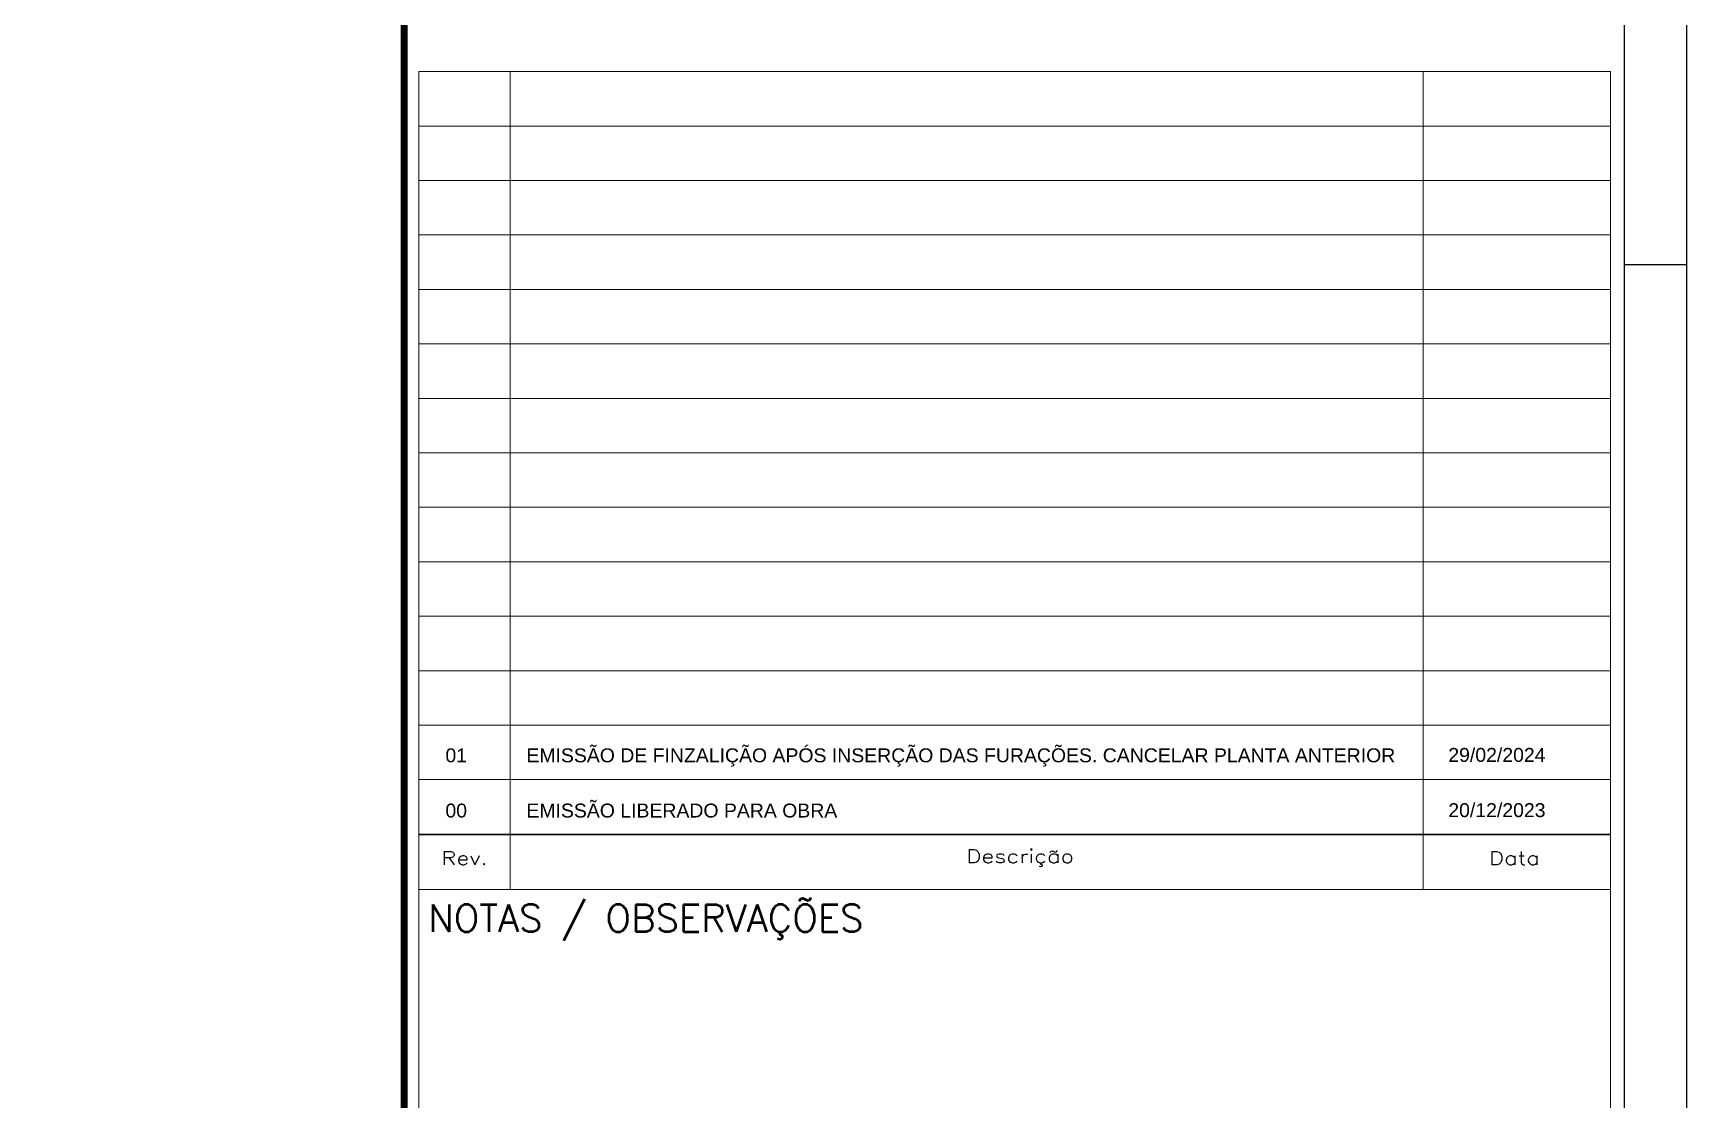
# Model space of a CAD drawing. Header units: inches. Extents: x 0 to 5940, y 0 to 4205.
# Drawn here: x 4751 to 5940, y 899 to 1666 of the extents above; entities that cross this region are included whole.
import ezdxf

# ---------------------------------------------------------------- set-up
doc = ezdxf.new("R2010")
doc.units = ezdxf.units.IN
doc.header["$LTSCALE"] = 50
doc.header["$MEASUREMENT"] = 0
doc.layers.add('2', color=3, linetype='Continuous')
doc.layers.add('FOLHA', color=7, linetype='Continuous')
doc.styles.get("Standard").update_dxf_attribs({"font": 'arial.ttf'})
doc.styles.add('TEXTO1', font='romans.shx', dxfattribs={"width": 1.25, "height": 0.175})

msp = doc.modelspace()

# ---------------------------------------------------------------- linework, layer by layer
at = {"lineweight": 0}
for p, q in [((5028.2, 1638.698), (5028.2, 60)), ((5885, 1638.698), (5028.2, 1638.698)), ((5093.864, 1638.698), (5093.864, 1050.631)), ((5750.325, 1638.698), (5750.325, 1050.631)), ((5885, 1638.698), (5885, 60)), ((5885, 1599.53), (5028.2, 1599.53)), ((5885, 1560.362), (5028.2, 1560.362)), ((5885, 1521.194), (5028.2, 1521.194)), ((5885, 1482.026), (5028.2, 1482.026)), ((5885, 1442.858), (5028.2, 1442.858)), ((5885, 1403.69), (5028.2, 1403.69)), ((5885, 1364.522), (5028.2, 1364.522)), ((5885, 1364.522), (5028.2, 1364.522)), ((5885, 1325.354), (5028.2, 1325.354)), ((5885, 1286.186), (5028.2, 1286.186)), ((5885, 1247.018), (5028.2, 1247.018)), ((5885, 1207.85), (5028.2, 1207.85)), ((5885, 1168.682), (5028.2, 1168.682)), ((5885, 1129.514), (5028.2, 1129.514)), ((5885, 1090.346), (5028.2, 1090.346)), ((5885, 1089.799), (5028.2, 1089.799)), ((5885, 1050.631), (5028.2, 1050.631)), ((5885, 1050.631), (5028.2, 1050.631))]:
    msp.add_line(p, q, dxfattribs=at)
at = {"layer": 'FOLHA', "color": 1}
msp.add_line((5895, 50), (5895, 4155), dxfattribs=at)
at = {"layer": 'FOLHA'}
msp.add_line((5895, 1500), (5940, 1500), dxfattribs=at)
msp.add_lwpolyline([(0, 4205), (0, 0), (5940, 0), (5940, 4205)], close=True, dxfattribs=at)
at = {"layer": 'FOLHA', "color": 252, "const_width": 5}
msp.add_lwpolyline([(5017.5, 60), (5017.5, 4145)], dxfattribs=at)

# ---------------------------------------------------------------- texts
at = {"lineweight": 0, "style": 'TEXTO1'}
msp.add_text('NOTAS / OBSERVAÇÕES', height=19.584, dxfattribs=at).set_placement((5034.734, 1020.149))
at = {"lineweight": 0, "char_height": 9.576, "width": 65.664, "attachment_point": 5, "style": 'TEXTO1'}
for s, insert in [('Rev.', (5061.032, 1073.066)), ('Descrição', (5460.603, 1073.066)), ('Data', (5815.922, 1073.066))]:
    msp.add_mtext(s, dxfattribs=dict(at, insert=insert))
at = {"layer": '2', "linetype": 'Continuous'}
for s, p in [('EMISSÃO DE FINZALIÇÃO APÓS INSERÇÃO DAS FURAÇÕES. CANCELAR PLANTA ANTERIOR', (5105.451, 1142.008)), ('01', (5047.223, 1142.008)), ('29/02/2024', (5768.405, 1142.304)), ('00', (5047.223, 1102.293)), ('EMISSÃO LIBERADO PARA OBRA', (5105.451, 1102.293)), ('20/12/2023', (5768.405, 1102.589))]:
    msp.add_text(s, height=10, dxfattribs=at).set_placement(p)

doc.saveas('drawing.dxf')
